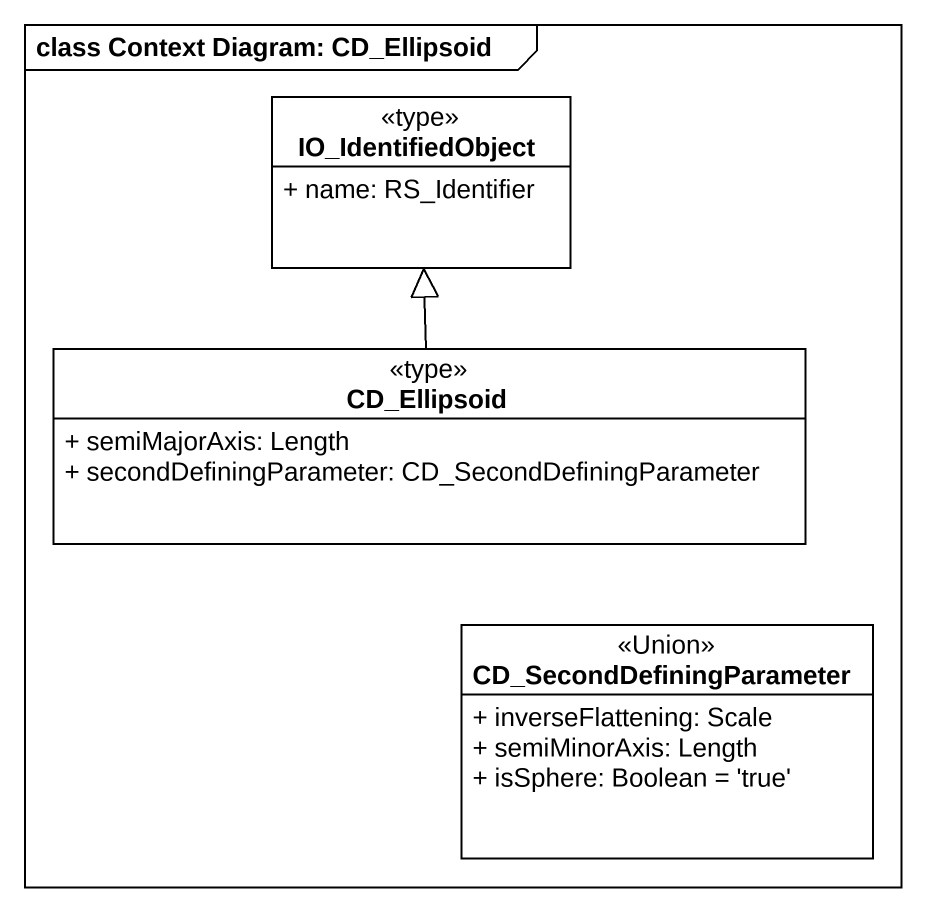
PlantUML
@startuml
mainframe class Context Diagram: CD_Ellipsoid
hide circle
hide empty members
skinparam classAttributeIconSize 0
class IO_IdentifiedObject <<type>> {
  + name: RS_Identifier
}
class CD_Ellipsoid <<type>> {
  + semiMajorAxis: Length
  + secondDefiningParameter: CD_SecondDefiningParameter
}
class CD_SecondDefiningParameter <<Union>> {
  + inverseFlattening: Scale
  + semiMinorAxis: Length
  + isSphere: Boolean = 'true'
}
CD_Ellipsoid -up-|> IO_IdentifiedObject
@enduml
